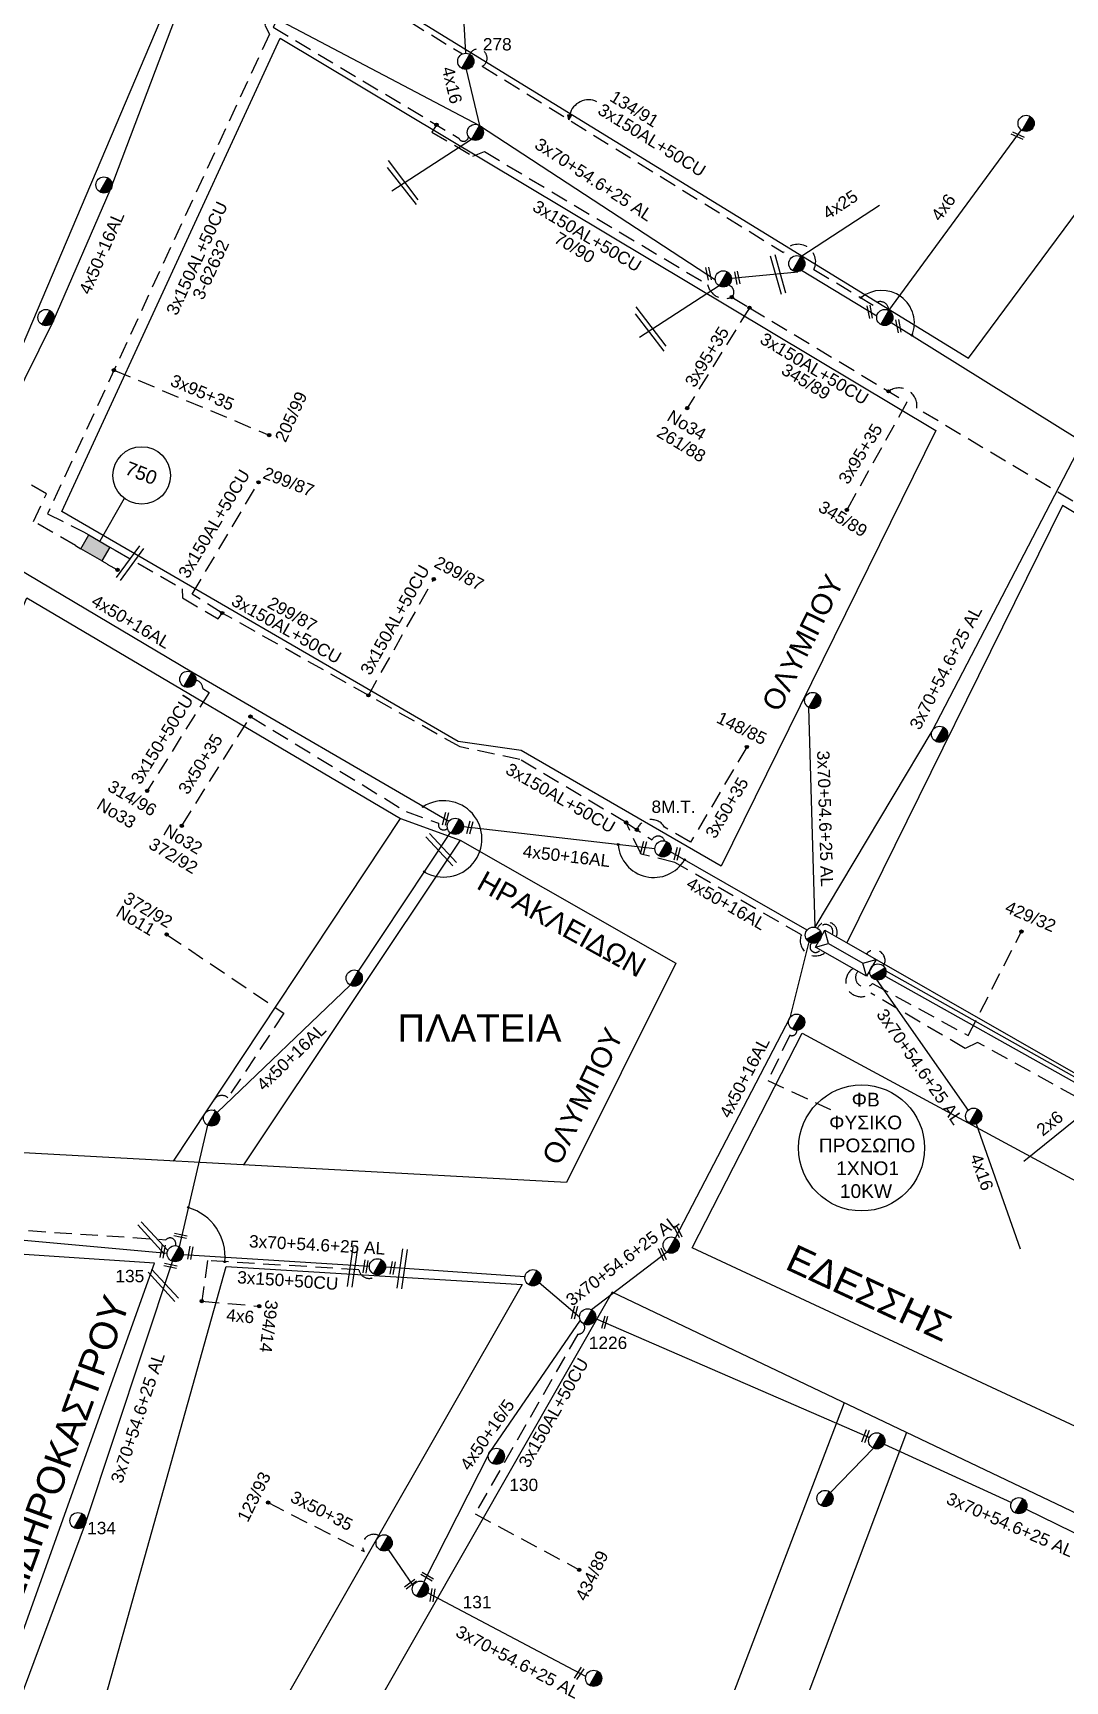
# Model space of a CAD drawing. Header units: millimetres. Extents: x 1421 to 7149, y 887 to 1917.
# Drawn here: x 6023.6 to 6173.9, y 1250 to 1490.2 of the extents above; entities that cross this region are included whole.
import ezdxf
from ezdxf.enums import TextEntityAlignment as Align

# ---------------------------------------------------------------- set-up
doc = ezdxf.new("R2010")
doc.units = ezdxf.units.MM
doc.linetypes.add('DASHED', pattern=[19.05, 12.7, -6.35])
for name, color, linetype in [('2x6', 7, 'SYN_LINE'), ('4x50+16_5', 7, 'Continuous'), ('4x6', 7, 'SYN_LINE'), ('Link Box 4 Διευθύνσεων', 7, 'Continuous'), ('Άγνωστα', 7, 'Continuous'), ('Γυμνά εναέρια ΧΤ και ΦΟΠ (3Φ)   4x50+16AL', 7, 'Continuous'), ('Εναέρια παροχή ΧΤ 4x16', 7, 'SYN_LINE'), ('Εναέρια παροχή ΧΤ 4x25', 7, 'SYN_LINE'), ('Καλωδια Χ.Τ 3x95+35', 7, 'DASHED'), ('Καλωδια Χ.Τ. 3x50+35', 7, 'Continuous'), ('Καλώδια ΧΤ   3x150+50CU', 7, 'DASHED'), ('Καλώδια ΧΤ   3x150+70AL', 7, 'DASHED'), ('Καλώδια ΧΤ   3x150AL+50CU', 7, 'DASHED'), ('Μηχανική τομή', 7, 'Continuous'), ('Στύλος ΦΜ', 7, 'Continuous'), ('Στύλος ΦΜ @ 1', 7, 'Continuous'), ('Συνδέσεις', 7, 'Continuous'), ('Συνεστραμμένα ΧΤ   3x70+54.6+25 AL', 7, 'SYN_LINE'), ('Τομή', 7, 'Continuous'), ('Υποσταθμός εναέριος 2 στύλων', 7, 'Continuous'), ('Υποσταθμός πόλεως', 7, 'Continuous'), ('Υπόβαθρο ΔΕΗ', 7, 'Continuous'), ('Υπόγεια καλώδια Παροχών ΧΤ   4x6', 7, 'DASHED')]:
    doc.layers.add(name, color=color, linetype=linetype)
doc.styles.add('arial', font='arial.ttf')
doc.styles.get("Standard").update_dxf_attribs({"font": 'arial.ttf'})
doc.linetypes.add('SYN_LINE', pattern='A,0.5,-0.0001,["/\\/\\/\\/",Standard,S=0.1,R=0,X=0,Y=-0.05],-0.25', length=0.7501)

# ---------------------------------------------------------------- blocks, each defined once
blk = doc.blocks.new('ΥΠΑΡΧΩΝ ΤΣΙΜΕΝΤΕΝΙΟΣ ΣΤΥΛΟΣ')
at = {"layer": 'Στύλος ΦΜ'}
blk.add_hatch(color=256, dxfattribs=at).paths.add_polyline_path([(-1.29, -2.28, 0.574793), (2.62, 0, 0.268822), (1.3, 2.27)])
blk.add_line((-1.29, -2.28), (1.3, 2.27), dxfattribs=at)
blk.add_circle((0, 0), 2.62, dxfattribs=at)
at = {"layer": 'Στύλος ΦΜ', "flags": 4}
for tag, p in [('ΑΡΙΘΜΟΣ', (-4.68, 8.05)), ('ΤΥΠΟΣ', (-4.91, 3.03))]:
    blk.add_attdef(tag, p, '', height=4, dxfattribs=at)
blk = doc.blocks.new('LINK BOX 4 ΑΝΑΧΩΡΗΣΕΩΝ')
at = {"layer": 'Link Box 4 Διευθύνσεων', "ltscale": 40}
blk.add_hatch(color=256, dxfattribs=at).paths.add_polyline_path([(-3.54, 0), (-3.54, -4.67), (3.54, -4.67), (3.54, 0)])
for p, q in [((-3.54, 0), (-5.33, 0)), ((5.33, 0), (3.54, 0)), ((-3.54, -4.67), (-5.33, -4.67)), ((5.33, -4.67), (3.54, -4.67))]:
    blk.add_line(p, q, dxfattribs=at)
blk.add_lwpolyline([(-3.54, -4.67), (-3.54, 0), (3.54, 0), (3.54, -4.67)], close=True, dxfattribs=at)
blk = doc.blocks.new('ΥΠΟΣΤΑΘΜΟΣ ΕΝΑΕΡΙΟΣ ΕΠΙ 2 ΣΤΥΛΩΝ')
at = {"layer": 'Υποσταθμός εναέριος 2 στύλων', "linetype": 'Continuous'}
for points in [[(-11.97, -2.11, 0.574793), (-8.45, -0.07, 0.268822), (-9.64, 1.98)], [(9.68, -2.15, 0.574793), (13.19, -0.1, 0.268822), (12.01, 1.95)]]:
    blk.add_hatch(color=256, dxfattribs=at).paths.add_polyline_path(points)
for p, q in [((-11.97, -2.11), (-9.64, 1.98)), ((9.68, -2.15), (12.01, 1.95))]:
    blk.add_line(p, q, dxfattribs=at)
for centre in [(-10.81, -0.07), (10.84, -0.1)]:
    blk.add_circle(centre, 2.36, dxfattribs=at)
at = {"layer": 'Υποσταθμός πόλεως', "linetype": 'Continuous', "ltscale": 40}
blk.add_lwpolyline([(-8.57, 2.82), (8.57, 2.82), (8.57, -2.82), (-8.57, -2.82)], close=True, dxfattribs=at)
for points in [[(-5.75, 0), (-8.57, 2.82)], [(-8.57, -2.82), (-5.75, 0)], [(-5.75, 0), (5.75, 0)], [(5.75, 0), (8.57, 2.82)], [(8.57, -2.82), (5.75, 0)]]:
    blk.add_lwpolyline(points, dxfattribs=at)
at = {"layer": 'Υποσταθμός εναέριος 2 στύλων', "ltscale": 40, "flags": 1}
for tag, p in [('ΜΕΤΑΣΧΗΜΑΤΙΣΜΟΣ', (14.09, 2.51)), ('ΙΣΧΥΣ', (14.07, -0.28)), ('ΑΡΙΘΜΟΣ', (14.19, -3))]:
    blk.add_attdef(tag, p, '', height=1.8, dxfattribs=at)
blk = doc.blocks.new('_ΣΥΝΔΕΣΗ')
at = {"layer": 'Συνδέσεις', "linetype": 'SYN_LINE', "ltscale": 40}
blk.add_hatch(color=256, dxfattribs=at).paths.add_polyline_path([(0.5, -0.01, 1), (-0.5, -0.01, 1)])
at = {"layer": 'Συνδέσεις'}
blk.add_circle((0, -0.01), 0.5, dxfattribs=at)
blk = doc.blocks.new('ΜΗΧΑΝΙΚΗ ΤΟΜΗ')
at = {"layer": 'Μηχανική τομή', "ltscale": 40}
for p, q in [((-3.67, 1.17), (3.91, 1.17)), ((3.91, -0.38), (-3.67, -0.38))]:
    blk.add_line(p, q, dxfattribs=at)
blk = doc.blocks.new('ΤΟΜΗ')
at = {"layer": 'Τομή', "ltscale": 40}
for p, q in [((10.95, 0.22), (-12.13, 0.22)), ((10.95, -2.57), (-12.13, -2.57))]:
    blk.add_line(p, q, dxfattribs=at)

msp = doc.modelspace()

# ---------------------------------------------------------------- hatches: boundary and pattern name
at = {"layer": 'Άγνωστα', "lineweight": -3, "ltscale": 0.1}
h = msp.add_hatch(color=256, dxfattribs=at)
h.paths.add_polyline_path([(6101.76, 1478.32), (6101.47, 1478.27), (6101.64, 1477.56)])
h.paths.add_polyline_path([(6101.76, 1478.32), (6101.64, 1477.56), (6102.02, 1478.19)])

# ---------------------------------------------------------------- linework, layer by layer
at = {"layer": '2x6', "color": 1, "lineweight": -3, "ltscale": 0.2}
msp.add_lwpolyline([(6178.45, 1334.24), (6167.93, 1325.75)], dxfattribs=at)
at = {"layer": '4x50+16_5', "color": 85, "lineweight": -3, "ltscale": 0.2}
msp.add_lwpolyline([(6103.31, 1302.62), (6090.11, 1283.46), (6080.53, 1264.48)], dxfattribs=at)
at = {"layer": '4x6', "color": 5, "linetype": 'Continuous', "lineweight": -3, "ltscale": 0.1}
msp.add_lwpolyline([(6148.26, 1449.76), (6167.57, 1476.08)], dxfattribs=at)
at = {"layer": 'Άγνωστα', "lineweight": -3, "ltscale": 0.1}
msp.add_line((6036.87, 1422.39), (6033.28, 1416.15), dxfattribs=at)
for points in [[(6101.76, 1478.32), (6101.64, 1477.56), (6101.47, 1478.27), (6101.76, 1478.32)], [(6101.76, 1478.32), (6101.64, 1477.56), (6102.02, 1478.19), (6101.76, 1478.32)], [(6087.44, 1474.69), (6075.83, 1467.16)], [(6079.42, 1465.19), (6075.21, 1470.61)], [(6079.67, 1465.9), (6075.35, 1471.64)], [(6123.56, 1453.34), (6111.95, 1445.81)], [(6115.54, 1443.84), (6111.33, 1449.26)], [(6115.8, 1444.55), (6111.47, 1450.29)]]:
    msp.add_lwpolyline(points, dxfattribs=at)
for centre, radius in [((6039.4, 1425.72), 4.19), ((6144.29, 1327.72), 9.18)]:
    msp.add_circle(centre, radius, dxfattribs=at)
msp.add_arc((6104.52, 1477.61), 2.85, 64.9239, 165.4977, dxfattribs=at)
at = {"layer": 'Γυμνά εναέρια ΧΤ και ΦΟΠ (3Φ)   4x50+16AL', "color": 6, "lineweight": -3, "ltscale": 0.1}
for points in [[(6012.11, 1419.17), (6026.48, 1448.16), (6034.8, 1467.3), (6046.13, 1497.23)], [(6084.35, 1373.68), (6070.96, 1353.5)], [(6069.79, 1351.46), (6050.42, 1332.89)], [(6048.99, 1331.05), (6044.87, 1313.33)]]:
    msp.add_lwpolyline(points, dxfattribs=at)
at = {"layer": 'Γυμνά εναέρια ΧΤ και ΦΟΠ (3Φ)   4x50+16AL', "color": 173, "lineweight": -3, "ltscale": 0.2}
for points in [[(6084.14, 1375.29), (6046.71, 1397.05), (6012.43, 1417.39)], [(6114.17, 1371.31), (6086.27, 1374.52)], [(6136.35, 1359.47), (6116.46, 1370.9)]]:
    msp.add_lwpolyline(points, dxfattribs=at)
at = {"layer": 'Γυμνά εναέρια ΧΤ και ΦΟΠ (3Φ)   4x50+16AL', "color": 85, "lineweight": -3, "ltscale": 0.2}
msp.add_lwpolyline([(6136.6, 1357.76), (6133.84, 1346.71), (6117.13, 1314.59)], dxfattribs=at)
at = {"layer": 'Γυμνά εναέρια ΧΤ και ΦΟΠ (3Φ)   4x50+16AL', "color": 206, "linetype": 'DASHED', "lineweight": -3, "ltscale": 0.2}
msp.add_arc((6139.05, 1359.23), 1.06, 336.8897, 159.3785, dxfattribs=at)
at = {"layer": 'Γυμνά εναέρια ΧΤ και ΦΟΠ (3Φ)   4x50+16AL', "color": 85, "linetype": 'DASHED', "lineweight": -3, "ltscale": 0.2}
msp.add_arc((6137.57, 1357.01), 0.793, 133.4881, 328.6222, dxfattribs=at)
at = {"layer": 'Εναέρια παροχή ΧΤ 4x16', "lineweight": -3, "ltscale": 0.1}
for points in [[(6086.07, 1496.79), (6086.56, 1487.25)], [(6086.68, 1484.9), (6088.61, 1476.74)]]:
    msp.add_lwpolyline(points, dxfattribs=at)
at = {"layer": 'Εναέρια παροχή ΧΤ 4x16', "color": 7, "lineweight": -3, "ltscale": 0.2}
msp.add_lwpolyline([(6160.98, 1331.23), (6167.41, 1313)], dxfattribs=at)
at = {"layer": 'Εναέρια παροχή ΧΤ 4x25', "color": 5, "lineweight": -3, "ltscale": 0.1}
msp.add_lwpolyline([(6135.44, 1457.61), (6146.91, 1465.13)], dxfattribs=at)
at = {"layer": 'Καλωδια Χ.Τ 3x95+35', "color": 50, "lineweight": -3, "ltscale": 0.2}
for points in [[(6127.95, 1450.17), (6118.89, 1435.54)], [(6150.88, 1436.39), (6142.15, 1420.71)]]:
    msp.add_lwpolyline(points, dxfattribs=at)
at = {"layer": 'Καλωδια Χ.Τ 3x95+35', "color": 85, "lineweight": -3, "ltscale": 0.2}
msp.add_lwpolyline([(6035.36, 1441.07), (6057.99, 1431.6)], dxfattribs=at)
at = {"layer": 'Καλωδια Χ.Τ. 3x50+35', "color": 173, "linetype": 'DASHED', "lineweight": -3, "ltscale": 0.2}
msp.add_lwpolyline([(6045.24, 1374.68), (6055.25, 1390.58), (6077.94, 1376.75), (6082.65, 1375.04, 0.777009), (6083.95, 1374.3)], format="xyb", dxfattribs=at)
at = {"layer": 'Καλωδια Χ.Τ. 3x50+35', "color": 27, "linetype": 'DASHED', "lineweight": -3, "ltscale": 0.2}
msp.add_lwpolyline([(6127.57, 1386.15), (6119.38, 1372.3), (6115.58, 1374.48)], dxfattribs=at)
at = {"layer": 'Καλωδια Χ.Τ. 3x50+35', "color": 85, "linetype": 'DASHED', "lineweight": -3, "ltscale": 0.2}
msp.add_lwpolyline([(6057.81, 1276.05), (6071.82, 1268.9, -0.807903), (6074.08, 1271.16)], format="xyb", dxfattribs=at)
at = {"layer": 'Καλωδια Χ.Τ. 3x50+35', "color": 27, "linetype": 'DASHED', "lineweight": -3, "ltscale": 0.2}
msp.add_arc((6113.66, 1373.34), 2.24, 30.6007, 160.4752, dxfattribs=at)
at = {"layer": 'Καλώδια ΧΤ   3x150+50CU', "color": 206, "lineweight": -3, "ltscale": 0.2}
msp.add_lwpolyline([(6047.3, 1395.92, -0.331481), (6048.31, 1394.69), (6049.22, 1394.12), (6040.2, 1379.75)], format="xyb", dxfattribs=at)
at = {"layer": 'Καλώδια ΧΤ   3x150+50CU', "color": 6, "lineweight": -3, "ltscale": 0.2}
for points in [[(6043.04, 1358.85), (6060.12, 1347.35), (6051.96, 1335.03, 0.992275), (6050.16, 1333.1)], [(6073.56, 1309.11, -0.590677), (6071.05, 1309.96), (6048.99, 1311.31), (6048.16, 1305.4)]]:
    msp.add_lwpolyline(points, format="xyb", dxfattribs=at)
at = {"layer": 'Καλώδια ΧΤ   3x150+50CU', "color": 1, "lineweight": -3, "ltscale": 0.2}
msp.add_lwpolyline([(6143.74, 1353.46, 1.011422), (6145.88, 1351.69), (6159.82, 1344.1), (6167.57, 1359.26)], format="xyb", dxfattribs=at)
at = {"layer": 'Καλώδια ΧΤ   3x150+50CU', "color": 85, "lineweight": -3, "ltscale": 0.2}
msp.add_lwpolyline([(6134.85, 1344.88, -0.597993), (6133.82, 1344.16), (6130.63, 1337.54), (6139.74, 1333.32)], format="xyb", dxfattribs=at)
at = {"layer": 'Καλώδια ΧΤ   3x150+70AL', "color": 85, "lineweight": -3, "ltscale": 0.2}
msp.add_lwpolyline([(6029.76, 1415.5), (6023.64, 1419.02), (6025.54, 1423.07), (6017.3, 1427.71), (6013.54, 1419.31, -0.973328), (6012.05, 1415.39), (6005.78, 1398.47), (5990.89, 1406.08)], format="xyb", dxfattribs=at)
at = {"layer": 'Καλώδια ΧΤ   3x150+70AL', "color": 30, "lineweight": -3, "ltscale": 0.2}
msp.add_lwpolyline([(5911.95, 1305.25, -0.685698), (5916.03, 1301.4), (5923.05, 1298.2), (5934.54, 1320.81), (5984.88, 1318.2), (6042.92, 1314.35), (6042.92, 1314.35, -0.818406), (6044.32, 1313.48)], format="xyb", dxfattribs=at)
at = {"layer": 'Καλώδια ΧΤ   3x150AL+50CU', "color": 50, "lineweight": -3, "ltscale": 0.2}
for points in [[(6085.1, 1542.31, 0.791307), (6085.46, 1537.94), (6058.55, 1491.04), (6085.6, 1474.89, 0.797278), (6087.02, 1475.1)], [(6082.36, 1476.83), (6081.69, 1475.77), (6087.67, 1472.27), (6089.33, 1472.91), (6121.86, 1453.55, 0.468821), (6125.38, 1451.71)], [(6124.89, 1453.45, -0.58934), (6125.38, 1451.71), (6125.38, 1451.71), (6127.95, 1450.17), (6150.88, 1436.39)], [(6318.2, 1359.5), (6309.46, 1345.31), (6284.06, 1361.33), (6246.63, 1295.82), (6181.21, 1333.6, -0.535782), (6175.56, 1335.18), (6161.2, 1343.11), (6159.39, 1342.23), (6145.62, 1350.29, -1.089017), (6143.06, 1353.85)]]:
    msp.add_lwpolyline(points, format="xyb", dxfattribs=at)
at = {"layer": 'Καλώδια ΧΤ   3x150AL+50CU', "color": 85, "lineweight": -3, "ltscale": 0.2}
for points in [[(6084.06, 1537.69), (6057.32, 1491.36), (6058, 1490.05), (6025.69, 1420.14), (6030.94, 1417.5)], [(6034.36, 1412.82), (6035.88, 1411.96)]]:
    msp.add_lwpolyline(points, dxfattribs=at)
at = {"layer": 'Καλώδια ΧΤ   3x150AL+50CU', "color": 5, "lineweight": -3, "ltscale": 0.2}
for points in [[(6082.2, 1537.06), (6062.11, 1501.86), (6086.13, 1487.15)], [(6089.03, 1485.36), (6132.9, 1458.22)]]:
    msp.add_lwpolyline(points, dxfattribs=at)
msp.add_lwpolyline([(6137.35, 1455.75), (6145.99, 1450.54, 0.498845), (6145.99, 1450.54, -19.907577)], format="xyb", dxfattribs=at)
at = {"layer": 'Καλώδια ΧΤ   3x150AL+50CU', "color": 50, "lineweight": -3, "ltscale": 0.2}
msp.add_lwpolyline([(6184.85, 1393.37), (6194.71, 1410.27), (6152.32, 1435.52)], dxfattribs=at)
at = {"layer": 'Καλώδια ΧΤ   3x150AL+50CU', "color": 27, "lineweight": -3, "ltscale": 0.2}
for points in [[(6138.95, 1356.19, -0.7717), (6135.52, 1358.79), (6117.09, 1369.33), (6112.16, 1370.55), (6109.97, 1375.15), (6094.52, 1384.33), (6085.79, 1386.16), (6051.14, 1405.68), (6046.76, 1408.43), (6056.43, 1424.72)], [(6109.97, 1375.15), (6113.76, 1372.61), (6113.76, 1372.61, -0.68425), (6115.6, 1372.46)]]:
    msp.add_lwpolyline(points, format="xyb", dxfattribs=at)
for points in [[(6035.54, 1414.84), (6045.3, 1409.22), (6045.37, 1407.88), (6050.53, 1404.83), (6051.14, 1405.68)], [(6072.44, 1393.68), (6081.95, 1410.63)]]:
    msp.add_lwpolyline(points, dxfattribs=at)
at = {"layer": 'Καλώδια ΧΤ   3x150AL+50CU', "color": 85, "lineweight": -3, "ltscale": 0.2}
msp.add_lwpolyline([(6103.8, 1302.1, -0.610524), (6102.94, 1300.59), (6087.98, 1274.42), (6103.15, 1266.25)], format="xyb", dxfattribs=at)
at = {"layer": 'Καλώδια ΧΤ   3x150AL+50CU', "color": 5, "lineweight": -3, "ltscale": 0.2}
for centre, radius, start, end in [((6088.4, 1486.53), 1.33, 298.0658, 154.7689), ((6135.05, 1456.86), 2.55, 334.1469, 147.6531), ((6147, 1449.81), 1.25, 357.8516, 144.2746)]:
    msp.add_arc(centre, radius, start, end, dxfattribs=at)
at = {"layer": 'Καλώδια ΧΤ   3x150AL+50CU', "color": 50, "lineweight": -3, "ltscale": 0.2}
msp.add_arc((6149.76, 1435.89), 2.59, 351.964, 126.0416, dxfattribs=at)
at = {"layer": 'Συνεστραμμένα ΧΤ   3x70+54.6+25 AL', "color": 6, "lineweight": -3, "ltscale": 20}
for points in [[(6047.72, 1498.31), (6088.61, 1476.74), (6123, 1454.25)], [(6022.28, 1314.31), (6043.11, 1312.41)], [(6045.45, 1312.2), (6072.57, 1310.49)]]:
    msp.add_lwpolyline(points, dxfattribs=at)
at = {"layer": 'Συνεστραμμένα ΧΤ   3x70+54.6+25 AL', "color": 6, "lineweight": -3, "ltscale": 10}
msp.add_lwpolyline([(6125.32, 1454.47), (6134.98, 1455.41)], dxfattribs=at)
at = {"layer": 'Συνεστραμμένα ΧΤ   3x70+54.6+25 AL', "color": 5, "lineweight": -3, "ltscale": 20}
for points in [[(6135.54, 1455.63), (6146.53, 1449.01)], [(6148.61, 1448.02), (6175.81, 1431.07)], [(6147.82, 1353.54), (6179.21, 1335.89)]]:
    msp.add_lwpolyline(points, dxfattribs=at)
at = {"layer": 'Συνεστραμμένα ΧΤ   3x70+54.6+25 AL', "color": 151, "lineweight": -3, "ltscale": 20}
msp.add_lwpolyline([(6137.51, 1359.89), (6154.57, 1388.48), (6176.27, 1430.26)], dxfattribs=at)
at = {"layer": 'Συνεστραμμένα ΧΤ   3x70+54.6+25 AL', "color": 173, "lineweight": -3, "ltscale": 20}
for points in [[(6137.51, 1359.89), (6136.59, 1391.91)], [(6042.83, 1198.69), (6022.93, 1216.23), (6018.52, 1239.05), (6031.22, 1273), (6043.91, 1311.19)]]:
    msp.add_lwpolyline(points, dxfattribs=at)
at = {"layer": 'Συνεστραμμένα ΧΤ   3x70+54.6+25 AL', "color": 7, "lineweight": -3, "ltscale": 20}
msp.add_lwpolyline([(6146.53, 1352.19), (6159.8, 1333.2)], dxfattribs=at)
at = {"layer": 'Συνεστραμμένα ΧΤ   3x70+54.6+25 AL', "color": 1, "lineweight": -3, "ltscale": 20}
msp.add_lwpolyline([(6178.58, 1335.47), (6146.66, 1353.36)], dxfattribs=at)
at = {"layer": 'Συνεστραμμένα ΧΤ   3x70+54.6+25 AL', "color": 85, "lineweight": -3, "ltscale": 20}
for points in [[(6115.96, 1312.55), (6104.96, 1304.14)], [(6095.24, 1308.93), (6074.92, 1310.33)], [(6103.2, 1303.07), (6097.31, 1308.05)], [(6105.53, 1302.87), (6145.42, 1285.51)], [(6146.02, 1283.97), (6139.78, 1277.5)], [(6147.58, 1284.57), (6166.13, 1276.08)], [(6168.27, 1275.1), (6203.93, 1257.64)], [(6104.11, 1250.72), (6081.04, 1262.88)]]:
    msp.add_lwpolyline(points, dxfattribs=at)
at = {"layer": 'Συνεστραμμένα ΧΤ   3x70+54.6+25 AL', "color": 85, "lineweight": -3, "ltscale": 8}
msp.add_lwpolyline([(6078.95, 1263.97), (6075.38, 1269.2)], dxfattribs=at)
at = {"layer": 'Συνεστραμμένα ΧΤ   3x70+54.6+25 AL', "color": 151, "linetype": 'DASHED', "lineweight": -3, "ltscale": 0.2}
msp.add_arc((6139.24, 1359.14), 1.5, 334.5381, 156.0828, dxfattribs=at)
at = {"layer": 'Συνεστραμμένα ΧΤ   3x70+54.6+25 AL', "color": 7, "linetype": 'DASHED', "lineweight": -3, "ltscale": 0.2}
msp.add_arc((6146.2, 1355.05), 1.51, 326.8361, 141.944, dxfattribs=at)
at = {"layer": 'Υπόβαθρο ΔΕΗ', "lineweight": -3, "ltscale": 0.2}
for points in [[(6044.9, 1498.68), (6015.53, 1429.53), (5956.79, 1472.03), (5965.4, 1536.46), (5975.52, 1538.82), (6044.9, 1498.68)], [(6065.83, 1500.63), (6159.87, 1442.81), (6193.99, 1488.87)], [(6123.83, 1368.77), (6094.7, 1385.66), (6085.51, 1386.97), (6027.78, 1420.46), (6059.58, 1489.46), (6155.12, 1432.28), (6123.83, 1368.77)], [(6274.74, 1360.79), (6173.55, 1421.36), (6142.15, 1357.64)], [(6101.29, 1322.69), (5989.22, 1328.81), (6022.67, 1407.89), (6077.1, 1375.75), (6085.78, 1372.57), (6117.22, 1354.64), (6101.29, 1322.69)], [(6044.05, 1325.81), (6077.1, 1375.75)], [(6085.78, 1372.57), (6054.23, 1325.26)], [(6274.74, 1360.79), (6240.62, 1301.26), (6142.15, 1357.64)], [(6220.5, 1266.13), (6119.59, 1313.18), (6135.64, 1344.47), (6234.7, 1290.93), (6220.5, 1266.13)], [(5965.5, 1269.48), (6019.24, 1249.22), (6041.29, 1310.93), (5983.46, 1314.77), (5965.5, 1269.48)], [(6039.14, 1210.39), (6025.86, 1218.21), (6051.72, 1310.43), (6094.83, 1307.84), (6039.14, 1210.39)], [(6201.07, 1232.68), (6214.49, 1255.89), (6107.95, 1306.7), (6045.56, 1197.37)], [(6141.74, 1290.58), (6086.09, 1144.71), (6004.2, 1125.62), (6045.56, 1197.37)], [(6150.85, 1286.24), (6098.94, 1148.37), (6229, 1178.7)]]:
    msp.add_lwpolyline(points, dxfattribs=at)
at = {"layer": 'Υπόβαθρο ΔΕΗ', "lineweight": -3}
for centre, radius, start, end in [((6147.21, 1447.92), 4.77, 337.7682, 129.1772), ((6083.41, 1372.76), 5.57, 239.2691, 122.5323), ((6114.01, 1372.35), 5.21, 184.693, 329.6692), ((6044.14, 1311.91), 7.41, 354.0423, 73.9746)]:
    msp.add_arc(centre, radius, start, end, dxfattribs=at)
at = {"layer": 'Υπόγεια καλώδια Παροχών ΧΤ   4x6', "color": 6, "lineweight": -3, "ltscale": 0.2}
msp.add_lwpolyline([(6048.16, 1305.4), (6056.51, 1304.67)], dxfattribs=at)

# ---------------------------------------------------------------- block references
at = {"layer": 'Link Box 4 Διευθύνσεων', "lineweight": -3, "xscale": 0.5000000000000211, "yscale": 0.5000000000000211, "zscale": 0.5000000000000211, "rotation": 149.8810763567663}
msp.add_blockref('LINK BOX 4 ΑΝΑΧΩΡΗΣΕΩΝ', (6032.06, 1414.16), dxfattribs=at)
at = {"layer": 'Μηχανική τομή', "lineweight": -3}
for p, xscale, yscale, zscale, rotation in [((6167.11, 1475.32), 0.249999999997282, 0.249999999997282, 0.249999999997282, 155.1788894390162), ((6122.08, 1455.12), 0.249999999996991, 0.249999999996991, 0.249999999996991, 101.4608777153854), ((6126.28, 1454.52), 0.249999999996991, 0.249999999996991, 0.249999999996991, 101.4608777153854), ((6145.58, 1449.55), 0.249999999996991, 0.249999999996991, 0.249999999996991, 101.4608777153854), ((6149.75, 1447.48), 0.249999999996991, 0.249999999996991, 0.249999999996991, 101.4608777153854), ((6083.58, 1375.73), 0.2500000000001451, 0.2500000000001451, 0.2500000000001451, 254.9456293340299), ((6087.12, 1374.46), 0.2500000000001451, 0.2500000000001451, 0.2500000000001451, 254.9456293340299), ((6112.43, 1371.51), 0.2500000000001452, 0.2500000000001452, 0.2500000000001452, 254.9456293340299), ((6117.32, 1370.63), 0.2500000000001451, 0.2500000000001451, 0.2500000000001451, 254.9456293340299), ((6117.41, 1315.53), 0.2499999999999851, 0.2499999999999851, 0.2499999999999851, 295.160100879496), ((6045.1, 1315.01), 0.2499999999990104, 0.2499999999990104, 0.2499999999990104, 167.8598927063647), ((6042.55, 1312.6), 0.2499999999986265, 0.2499999999986265, 0.2499999999986265, 80.52514226253533), ((6046.58, 1312.39), 0.2499999999986265, 0.2499999999986265, 0.2499999999986265, 80.52514226253533), ((6072.11, 1310.39), 0.2499999999986265, 0.2499999999986265, 0.2499999999986265, 80.52514226253533), ((6115.16, 1312.21), 0.2499999999999851, 0.2499999999999851, 0.2499999999999851, 295.160100879496), ((6043.64, 1310.63), 0.2499999999990104, 0.2499999999990104, 0.2499999999990104, 167.8598927063647), ((6076.06, 1310.18), 0.2499999999986265, 0.2499999999986265, 0.2499999999986265, 80.52514226253533), ((6102.37, 1303.79), 0.2500000000001451, 0.2500000000001451, 0.2500000000001451, 254.9456293340299), ((6106.77, 1302.37), 0.2500000000001451, 0.2500000000001451, 0.2500000000001451, 254.9456293340299), ((6144.78, 1285.79), 0.2500000000002229, 0.2500000000002229, 0.2500000000002229, 248.4467090581276), ((6081.07, 1265.32), 0.2499999999989792, 0.2499999999989792, 0.2499999999989792, 148.707338684894), ((6078.62, 1264.08), 0.2499999999985418, 0.2499999999985418, 0.2499999999985418, 37.6685815413698), ((6081.87, 1262.51), 0.2499999999986265, 0.2499999999986265, 0.2499999999986265, 80.52514226253533), ((6103.06, 1251.23), 0.250000000000017, 0.250000000000017, 0.250000000000017, 236.3395856445747)]:
    msp.add_blockref('ΜΗΧΑΝΙΚΗ ΤΟΜΗ', p, dxfattribs=dict(at, xscale=xscale, yscale=yscale, zscale=zscale, rotation=rotation))
at = {"layer": 'Στύλος ΦΜ @ 1', "lineweight": -3, "ltscale": 40}
ref = msp.add_blockref('ΥΠΑΡΧΩΝ ΤΣΙΜΕΝΤΕΝΙΟΣ ΣΤΥΛΟΣ', (6086.62, 1486.08), dxfattribs=dict(at, xscale=0.4499999999998181, yscale=0.4499999999998181, zscale=0.4499999999998181))
ref.add_attrib('ΤΥΠΟΣ', '278', (6089.11, 1487.66), dxfattribs={"layer": 'Στύλος ΦΜ', "height": 1.8, "flags": 4})
at = {"layer": 'Στύλος ΦΜ @ 1', "lineweight": -3, "ltscale": 40, "xscale": 0.4499999999998181, "yscale": 0.4499999999998181, "zscale": 0.4499999999998181}
for p in [(6168.26, 1477.03), (6088.02, 1475.72), (6033.9, 1468.06), (6124.14, 1454.37), (6134.86, 1456.59), (6025.45, 1448.73), (6147.67, 1448.74), (6046.12, 1396.02), (6137.17, 1392.94), (6155.65, 1388.01), (6085.09, 1374.6), (6070.37, 1352.48), (6134.82, 1346.06), (6049.57, 1332.08), (6160.61, 1332.35), (6116.54, 1313.57), (6073.75, 1310.41), (6096.41, 1308.81), (6146.5, 1285.04), (6138.96, 1276.65), (6167.2, 1275.59), (6074.72, 1270.17), (6105.25, 1250.43)]:
    msp.add_blockref('ΥΠΑΡΧΩΝ ΤΣΙΜΕΝΤΕΝΙΟΣ ΣΤΥΛΟΣ', p, dxfattribs=at)
at = {"layer": 'Στύλος ΦΜ @ 1', "lineweight": -3, "ltscale": 40}
ref = msp.add_blockref('ΥΠΑΡΧΩΝ ΤΣΙΜΕΝΤΕΝΙΟΣ ΣΤΥΛΟΣ', (6115.35, 1371.31), dxfattribs=dict(at, xscale=0.4499999999998181, yscale=0.4499999999998181, zscale=0.4499999999998181))
ref.add_attrib('ΤΥΠΟΣ', '8M.T.', (6113.68, 1376.55), dxfattribs={"layer": 'Στύλος ΦΜ', "height": 1.8, "flags": 4})
ref = msp.add_blockref('ΥΠΑΡΧΩΝ ΤΣΙΜΕΝΤΕΝΙΟΣ ΣΤΥΛΟΣ', (6044.28, 1312.31), dxfattribs=dict(at, xscale=0.4499999999998181, yscale=0.4499999999998181, zscale=0.4499999999998181))
ref.add_attrib('ΑΡΙΘΜΟΣ', '135', (6035.58, 1308.16), dxfattribs={"layer": 'Στύλος ΦΜ', "height": 1.8, "flags": 4})
ref = msp.add_blockref('ΥΠΑΡΧΩΝ ΤΣΙΜΕΝΤΕΝΙΟΣ ΣΤΥΛΟΣ', (6104.38, 1303.12), dxfattribs=dict(at, xscale=0.4499999999998181, yscale=0.4499999999998181, zscale=0.4499999999998181))
ref.add_attrib('ΑΡΙΘΜΟΣ', '1226', (6104.55, 1298.43), dxfattribs={"layer": 'Στύλος ΦΜ', "height": 1.8, "flags": 4})
ref = msp.add_blockref('ΥΠΑΡΧΩΝ ΤΣΙΜΕΝΤΕΝΙΟΣ ΣΤΥΛΟΣ', (6091.08, 1282.79), dxfattribs=dict(at, xscale=0.4499999999998181, yscale=0.4499999999998181, zscale=0.4499999999998181))
ref.add_attrib('ΑΡΙΘΜΟΣ', '130', (6092.97, 1277.73), dxfattribs={"layer": 'Στύλος ΦΜ', "height": 1.8, "flags": 4})
ref = msp.add_blockref('ΥΠΑΡΧΩΝ ΤΣΙΜΕΝΤΕΝΙΟΣ ΣΤΥΛΟΣ', (6030.12, 1273.41), dxfattribs=dict(at, xscale=0.4499999999998181, yscale=0.4499999999998181, zscale=0.4499999999998181))
ref.add_attrib('ΑΡΙΘΜΟΣ', '134', (6031.46, 1271.44), dxfattribs={"layer": 'Στύλος ΦΜ', "height": 1.8, "flags": 4})
ref = msp.add_blockref('ΥΠΑΡΧΩΝ ΤΣΙΜΕΝΤΕΝΙΟΣ ΣΤΥΛΟΣ', (6080, 1263.43), dxfattribs=dict(at, xscale=0.4499999999998181, yscale=0.4499999999998181, zscale=0.4499999999998181))
ref.add_attrib('ΑΡΙΘΜΟΣ', '131', (6086.17, 1260.65), dxfattribs={"layer": 'Στύλος ΦΜ', "height": 1.8, "flags": 4})
at = {"layer": 'Συνδέσεις', "lineweight": -3}
for p, xscale, yscale, zscale in [((6082.36, 1476.83), 0.4777242751392805, 0.4777242751392805, 0.4777242751392805), ((6125.38, 1451.72), 0.4777242751392805, 0.4777242751392805, 0.4777242751392805), ((6144.2, 1451.62), 0.25, 0.25, 0.25), ((6127.95, 1450.18), 0.4777242751392805, 0.4777242751392805, 0.4777242751392805), ((6151.63, 1446.14), 0.25, 0.25, 0.25), ((6035.36, 1441.07), 0.4777242751392805, 0.4777242751392805, 0.4777242751392805), ((6148.23, 1437.99), 0.4777242751392805, 0.4777242751392805, 0.4777242751392805), ((6118.89, 1435.55), 0.4777242751392805, 0.4777242751392805, 0.4777242751392805), ((6057.99, 1431.61), 0.4777242751392805, 0.4777242751392805, 0.4777242751392805), ((6056.43, 1424.73), 0.4777242751392805, 0.4777242751392805, 0.4777242751392805), ((6142.16, 1420.71), 0.4777242751392805, 0.4777242751392805, 0.4777242751392805), ((6035.88, 1411.97), 0.4777242751392805, 0.4777242751392805, 0.4777242751392805), ((6081.95, 1410.63), 0.4777242751392805, 0.4777242751392805, 0.4777242751392805), ((6051.14, 1405.69), 0.4777242751392805, 0.4777242751392805, 0.4777242751392805), ((6072.44, 1393.69), 0.4777242751392805, 0.4777242751392805, 0.4777242751392805), ((6055.25, 1390.59), 0.4777242751392805, 0.4777242751392805, 0.4777242751392805), ((6127.57, 1386.16), 0.4777242751392805, 0.4777242751392805, 0.4777242751392805), ((6040.2, 1379.76), 0.4777242751392805, 0.4777242751392805, 0.4777242751392805), ((6080.42, 1377.46), 0.25, 0.25, 0.25), ((6045.24, 1374.68), 0.4777242751392805, 0.4777242751392805, 0.4777242751392805), ((6109.97, 1375.16), 0.4777242751392805, 0.4777242751392805, 0.4777242751392805), ((6111.55, 1374.1), 0.4777242751392805, 0.4777242751392805, 0.4777242751392805), ((6108.83, 1371.95), 0.25, 0.25, 0.25), ((6118.51, 1369.72), 0.25, 0.25, 0.25), ((6080.58, 1367.99), 0.25, 0.25, 0.25), ((6167.57, 1359.27), 0.4777242751392805, 0.4777242751392805, 0.4777242751392805), ((6043.04, 1358.85), 0.4777242751392805, 0.4777242751392805, 0.4777242751392805), ((6046.2, 1319.06), 0.25, 0.25, 0.25), ((6051.52, 1311.14), 0.25, 0.25, 0.25), ((6048.16, 1305.41), 0.4777242751392805, 0.4777242751392805, 0.4777242751392805), ((6056.52, 1304.67), 0.4777242751392805, 0.4777242751392805, 0.4777242751392805), ((6057.81, 1276.05), 0.4777242751392805, 0.4777242751392805, 0.4777242751392805), ((6103.15, 1266.25), 0.4777242751392805, 0.4777242751392805, 0.4777242751392805)]:
    msp.add_blockref('_ΣΥΝΔΕΣΗ', p, dxfattribs=dict(at, xscale=xscale, yscale=yscale, zscale=zscale))
at = {"layer": 'Τομή', "lineweight": -3}
for p, xscale, yscale, zscale, rotation in [((6132.47, 1454.92), 0.2500000000011124, 0.2500000000011124, 0.2500000000011124, 285.8645305205179), ((6037.88, 1412.66), 0.250000000000151, 0.250000000000151, 0.250000000000151, 233.7669350044412), ((6082.72, 1371.09), 0.2500000000002002, 0.2500000000002002, 0.2500000000002002, 132.7553616275131), ((6040.73, 1314.53), 0.2500000000002002, 0.2500000000002002, 0.2500000000002002, 132.7553616275131), ((6069.82, 1310.54), 0.2500000000004106, 0.2500000000004106, 0.2500000000004106, 81.87062846675526), ((6077.05, 1310.31), 0.2500000000004106, 0.2500000000004106, 0.2500000000004106, 81.87062846675526), ((6042.23, 1307.63), 0.2500000000002002, 0.2500000000002002, 0.2500000000002002, 132.7553616275131)]:
    msp.add_blockref('ΤΟΜΗ', p, dxfattribs=dict(at, xscale=xscale, yscale=yscale, zscale=zscale, rotation=rotation))
at = {"layer": 'Υποσταθμός εναέριος 2 στύλων', "lineweight": -3, "xscale": 0.5000000000001656, "yscale": 0.5000000000001656, "zscale": 0.5000000000001656, "rotation": 330.292299566148}
msp.add_blockref('ΥΠΟΣΤΑΘΜΟΣ ΕΝΑΕΡΙΟΣ ΕΠΙ 2 ΣΤΥΛΩΝ', (6141.98, 1356.09), dxfattribs=at)

# ---------------------------------------------------------------- texts
at = {"lineweight": -3, "ltscale": 40, "width": 64.8866, "attachment_point": 1, "style": 'arial'}
for s, insert, char_height, rotation in [('ΟΛΥΜΠΟΥ', (6129.63, 1392.41), 3, 63.6852), ('ΗΡΑΚΛΕΙΔΩΝ', (6089.47, 1368.24), 3, 331.0169), ('ΟΛΥΜΠΟΥ', (6097.6, 1326.3), 3, 64), ('ΕΔΕΣΣΗΣ', (6134.65, 1313.8), 4, 335.0657), ('ΣΙΔΗΡΟΚΑΣΤΡΟΥ', (6017.92, 1262.47), 4, 70)]:
    msp.add_mtext(s, dxfattribs=dict(at, insert=insert, char_height=char_height, rotation=rotation))
at = {"lineweight": -3, "ltscale": 40, "insert": (6076.66, 1347.19), "char_height": 4, "width": 64.8866, "attachment_point": 1, "style": 'arial'}
msp.add_mtext('ΠΛΑΤΕΙΑ', dxfattribs=at)
at = {"layer": 'Άγνωστα', "lineweight": -3, "ltscale": 0.1}
for s, height, rotation, p in [('4x16', 1.8, 283.3131, (6084.63, 1482.61)), ('3x150AL+50CU', 1.8, 328.2581, (6113.74, 1474.6)), ('134/91', 1.8, 328.2581, (6111.19, 1479.15)), ('3x70+54.6+25 AL', 1.8, 326.811, (6105.29, 1468.85)), ('3x150AL+50CU', 1.8, 65.1968, (6047.45, 1457.38)), ('3x150AL+50CU', 1.8, 329.2333, (6104.3, 1460.63)), ('4x25', 1.8, 33.2476, (6141.17, 1465.2)), ('4x6', 1.8, 53.7305, (6156.19, 1464.8)), (' 4x50+16AL', 1.8, 66.5099, (6033.42, 1457.85)), ('70/90', 1.8, 328.9851, (6102.48, 1458.94)), ('3-62632', 1.8, 65.1968, (6049.46, 1455.73)), ('3x95+35', 1.8, 58.2383, (6121.75, 1443.02)), ('3x150AL+50CU', 1.8, 328.9851, (6137.42, 1441.29)), ('345/89', 1.8, 328.9851, (6136.19, 1439.41)), ('3x95+35', 1.8, 337.2976, (6048.25, 1437.83)), ('205/99', 1.8, 65.1968, (6061.16, 1434.28)), ('No34', 1.8, 328.9851, (6118.82, 1433.06)), ('261/88', 1.8, 328.9851, (6118.04, 1430.3)), ('3x95+35', 1.8, 58.2383, (6144.11, 1428.89)), ('750', 2, 338.6887, (6039.34, 1426.07)), ('3x150AL+50CU', 1.8, 59.2827, (6049.94, 1418.69)), ('299/87', 1.8, 338.6887, (6060.82, 1424.8)), ('345/89', 1.8, 328.9851, (6141.58, 1419.41)), ('3x150AL+50CU', 1.8, 60.6934, (6076.29, 1404.69)), ('299/87', 1.8, 331.8931, (6085.66, 1411.46)), (' 4x50+16AL', 1.8, 329.3063, (6037.56, 1404.61)), ('3x150AL+50CU', 1.8, 330.6104, (6060.5, 1403.35)), ('299/87', 1.8, 331, (6061.35, 1405.51)), ('3x70+54.6+25 AL', 1.8, 62.5576, (6156.55, 1397.72)), ('3x150+50CU', 1.8, 57.8975, (6042.36, 1387.26)), ('148/85', 1.8, 333.7672, (6126.84, 1388.9)), ('3x50+35', 1.8, 57.8203, (6047.95, 1383.67)), ('3x150AL+50CU', 1.8, 330.2315, (6100.43, 1378.73)), ('3x70+54.6+25 AL', 1.8, 271.6429, (6138.99, 1375.7)), ('314/96', 1.8, 329.3063, (6038.04, 1378.71)), ('3x50+35', 1.8, 59.4028, (6124.66, 1377.3)), ('No33', 1.8, 329.3063, (6035.73, 1376.5)), ('No32', 1.8, 329.3063, (6045.42, 1372.72)), ('372/92', 1.8, 329.3063, (6044.02, 1370.31)), ('4x50+16AL', 1.8, 353.4437, (6101.31, 1370.27)), ('4x50+16AL', 1.8, 330.1291, (6124.59, 1363.34)), ('372/92', 1.8, 329.3063, (6040.34, 1362.42)), ('No11', 1.8, 329.3063, (6038.54, 1360.86)), ('429/32', 1.8, 336.7621, (6168.92, 1361.46)), ('3x70+54.6+25 AL', 1.8, 304.9379, (6152.78, 1339.57)), (' 4x50+16AL', 1.8, 43.797, (6060.94, 1340.75)), ('4x50+16AL', 1.8, 62.5081, (6127.23, 1338)), ('2x6', 1.8, 38.9278, (6171.7, 1331.33)), ('4x16', 1.8, 289.4548, (6161.8, 1324.21)), ('3x70+54.6+25 AL', 1.8, 37.4026, (6109.43, 1311.33)), ('3x70+54.6+25 AL', 1.8, 356.8725, (6064.96, 1313.61)), ('3x150+50CU', 1.8, 356.181, (6060.69, 1308.42)), ('4x6', 1.8, 354.9522, (6053.77, 1303.23)), ('394/14', 1.8, 262.9525, (6057.91, 1301.73)), ('3x70+54.6+25 AL', 1.8, 71.6273, (6038.82, 1288.42)), ('3x150AL+50CU', 1.8, 60.256, (6099.4, 1289.14)), ('4x50+16/5', 1.8, 55.4187, (6089.74, 1285.94)), ('123/93', 1.8, 63.5034, (6055.76, 1276.9)), ('3x50+35', 1.8, 332.9913, (6065.64, 1274.86)), ('3x70+54.6+25 AL', 1.8, 336.489, (6165.93, 1272.83)), ('434/89', 1.8, 64.0762, (6104.98, 1265.4)), ('3x70+54.6+25 AL', 1.8, 332.1905, (6094.18, 1252.83))]:
    msp.add_text(s, height=height, rotation=rotation, dxfattribs=at).set_placement(p, align=Align.MIDDLE_CENTER)
at = {"layer": 'Άγνωστα', "lineweight": -3, "ltscale": 0.1, "insert": (6137.58, 1335.77), "char_height": 2, "width": 14.3587, "attachment_point": 1}
msp.add_mtext('\\pi5.2653;ΦΒ \\P\\pi1.9836;ΦΥΣΙΚΟ \\P\\pi0.48495;ΠΡΟΣΩΠΟ\\P\\pi3.0068;1ΧΝΟ1\\P\\pi3.5429;10KW', dxfattribs=at)

doc.saveas('drawing.dxf')
